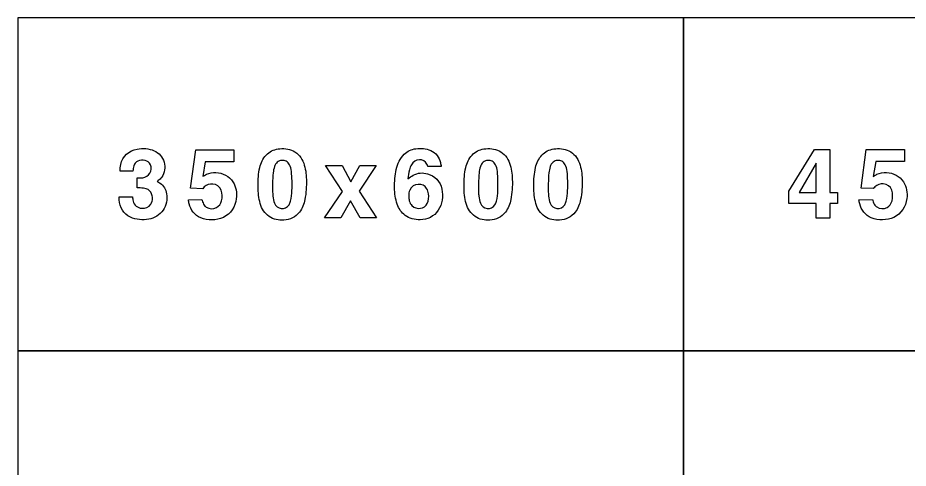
# Model space of a CAD drawing. Extents: x 0 to 4200, y -1400 to 2100.
# Drawn here: x 0 to 1873, y 1153 to 2100 of the extents above; entities that cross this region are included whole.
import ezdxf

# ---------------------------------------------------------------- set-up
doc = ezdxf.new("R2010")
doc.units = 0
doc.header["$MEASUREMENT"] = 0

msp = doc.modelspace()

# ---------------------------------------------------------------- linework, layer by layer
for points in [[(0, 1400), (1400, 1400), (1400, 2100), (0, 2100)], [(1400, 1400), (2800, 1400), (2800, 2100), (1400, 2100)], [(1621.7, 1735.4), (1675.9, 1823.3), (1707.8, 1823.3), (1707.8, 1732.5), (1724, 1732.5), (1724, 1709.7), (1707.8, 1709.7), (1707.8, 1678.4), (1679.3, 1678.4), (1679.3, 1709.7), (1621.7, 1709.7)], [(682.6, 1734.9), (647.5, 1789.5), (682.3, 1789.5), (700.5, 1755.4), (719.3, 1789.5), (753.4, 1789.5), (717.9, 1735.5), (754.4, 1679.4), (719.8, 1679.4), (700, 1715.5), (679.6, 1679.4), (645.4, 1679.4)], [(1679.3, 1794.1), (1643.3, 1732.5), (1679.3, 1732.5)], [(0, 0), (1400, 0), (1400, 1400), (0, 1400)], [(1400, 0), (2800, 0), (2800, 1400), (1400, 1400)]]:
    msp.add_lwpolyline(points, close=True)
for points in [[(213.3, 1723.8), (241.2, 1723.8, 0.041185), (242.4, 1714.7, 0.335066), (260.7, 1699.5, 0.276505), (279.9, 1708.2, 0.158203), (283.2, 1720.7, 0.087822), (281.4, 1730.2, 0.217575), (270.3, 1740.3, 0.088273), (257.6, 1742.2), (251.1, 1742.2), (251.1, 1763.4, 0.028213), (262.8, 1763.7, 0.50028), (279, 1791, 0.235001), (267.9, 1800.1, 0.165496), (252.5, 1798.7, 0.220849), (244, 1788.8, 0.055705), (242.2, 1777.8), (215.3, 1777.8, -0.0488), (216.4, 1791.4, -0.30773), (251, 1824.1, -0.146685), (286.7, 1820.5, -0.469869), (302.6, 1764.9, -0.089115), (295.4, 1757.8), (292.8, 1756, -0.024533), (299.5, 1752.2, -0.202429), (312.9, 1730.2, -0.422325), (275.3, 1676.5, -0.154301), (236.8, 1680.8, -0.287878), (213.4, 1717.2, -0.014388)], [(358.9, 1717), (387.1, 1718.1, 0.045272), (390.9, 1708.3, 0.056773), (393.7, 1704.2, 0.070207), (396.4, 1702.1, 0.264984), (418, 1701, 0.20748), (428.5, 1714.9, 0.147389), (427.8, 1737.7, 0.308532), (410.1, 1750.5, 0.215743), (392.3, 1744.4, 0.028781), (389.1, 1740.7), (363.5, 1741.9), (374.2, 1822.7), (454.6, 1822.7), (454.6, 1797.5), (394.3, 1797.5), (389, 1766.3, -0.021125), (396.7, 1770.9, -0.121371), (416.7, 1774.4, -0.244671), (452.6, 1755.2, -0.173069), (459.5, 1719.7, -0.256779), (432.4, 1680.1, -0.199585), (384.7, 1679.5, -0.245625), (360.5, 1708.8, -0.017006)], [(505.3, 1747.4, -0.056308), (508.9, 1785.1, -0.130301), (522.3, 1811.4, -0.174843), (547.4, 1824.2, -0.147552), (579.2, 1820.3, -0.192146), (601.3, 1794.4, -0.0834), (606.9, 1760.2, -0.054551), (603.8, 1717.7, -0.116773), (592.4, 1691.2, -0.221099), (559.5, 1674.6, -0.162564), (528.6, 1682.1, -0.174743), (509.8, 1709.4, -0.064087), (505.4, 1744.6)], [(890.6, 1787.3), (862.4, 1787.3, 0.03331), (860.4, 1792.6, 0.308433), (844.6, 1801.3, 0.256298), (827.9, 1791.1, 0.071855), (823.5, 1780.1, 0.042284), (820.5, 1761.3, -0.034326), (831.8, 1769.2, -0.198215), (861.6, 1772, -0.294049), (891.8, 1740, -0.195966), (884.3, 1695.2, -0.251599), (846, 1675.3, -0.162734), (814.4, 1684.6, -0.142524), (798, 1708, -0.086795), (792.6, 1742.6, -0.056163), (795.9, 1781.2, -0.143087), (812.8, 1813.2, -0.165016), (837.1, 1824.8, -0.137094), (868.4, 1821, -0.238813), (888.9, 1795.5, -0.016987)], [(938.5, 1747.4, -0.056308), (942.1, 1785.1, -0.130301), (955.4, 1811.4, -0.174843), (980.5, 1824.2, -0.147552), (1012.4, 1820.3, -0.192146), (1034.5, 1794.4, -0.0834), (1040, 1760.2, -0.054551), (1037, 1717.7, -0.116773), (1025.6, 1691.2, -0.221099), (992.6, 1674.6, -0.162564), (961.8, 1682.1, -0.174743), (943, 1709.4, -0.064087), (938.5, 1744.6)], [(1085.2, 1747.4, -0.056308), (1088.8, 1785.1, -0.130301), (1102.2, 1811.4, -0.174843), (1127.3, 1824.2, -0.147552), (1159.1, 1820.3, -0.192146), (1181.2, 1794.4, -0.0834), (1186.8, 1760.2, -0.054551), (1183.8, 1717.7, -0.116773), (1172.3, 1691.2, -0.221099), (1139.4, 1674.6, -0.162564), (1108.5, 1682.1, -0.174743), (1089.7, 1709.4, -0.064087), (1085.3, 1744.6)], [(1769.2, 1717.2), (1797.3, 1718.2, 0.045272), (1801.2, 1708.5, 0.056773), (1804, 1704.4, 0.070207), (1806.7, 1702.3, 0.264984), (1828.3, 1701.2, 0.20748), (1838.7, 1715, 0.147389), (1838, 1737.8, 0.308532), (1820.4, 1750.7, 0.215743), (1802.6, 1744.5, 0.028781), (1799.3, 1740.8), (1773.8, 1742), (1784.5, 1822.8), (1864.9, 1822.8), (1864.9, 1797.7), (1804.6, 1797.7), (1799.2, 1766.5, -0.021125), (1807, 1771, -0.121371), (1827, 1774.5, -0.244671), (1862.9, 1755.3, -0.173069), (1869.8, 1719.9, -0.256779), (1842.7, 1680.3, -0.199585), (1795, 1679.6, -0.245625), (1770.8, 1709, -0.017006)], [(536.1, 1729.1, 0.012459), (536.5, 1725.3, 0.066819), (539.8, 1710.1, 0.615362), (570.4, 1706.7, 0.072688), (573.6, 1714.5, 0.058856), (576.5, 1736.9, 0.038904), (575.5, 1777.1, 0.084671), (571.5, 1791.1, 0.156013), (564.7, 1798.4, 0.143208), (555.2, 1800.2, 0.172584), (545.8, 1796.5, 0.132565), (539.8, 1787.1, 0.049832), (537.1, 1774.1, 0.036873)], [(969.3, 1729.1, 0.012459), (969.6, 1725.3, 0.066819), (973, 1710.1, 0.615362), (1003.5, 1706.7, 0.072688), (1006.8, 1714.5, 0.058856), (1009.6, 1736.9, 0.038904), (1008.6, 1777.1, 0.084671), (1004.7, 1791.1, 0.156013), (997.8, 1798.4, 0.143208), (988.4, 1800.2, 0.172584), (978.9, 1796.5, 0.132565), (973, 1787.1, 0.049832), (970.2, 1774.1, 0.036873)], [(1116, 1729.1, 0.012459), (1116.4, 1725.3, 0.066819), (1119.7, 1710.1, 0.615362), (1150.3, 1706.7, 0.072688), (1153.5, 1714.5, 0.058856), (1156.3, 1736.9, 0.038904), (1155.4, 1777.1, 0.084671), (1151.4, 1791.1, 0.156013), (1144.5, 1798.4, 0.143208), (1135.1, 1800.2, 0.172584), (1125.7, 1796.5, 0.132565), (1119.7, 1787.1, 0.049832), (1117, 1774.1, 0.036873)], [(822.1, 1725.5, 0.064186), (823.4, 1715.2, 0.139351), (829, 1705.2, 0.240104), (846.9, 1699.5, 0.267924), (861, 1709.7, 0.140614), (863.9, 1730, 0.112774), (859.9, 1741.1, 0.271024), (842.3, 1749.7, 0.294594), (824.3, 1737.8, 0.090866)]]:
    msp.add_lwpolyline(points, format="xyb", close=True)

doc.saveas('drawing.dxf')
